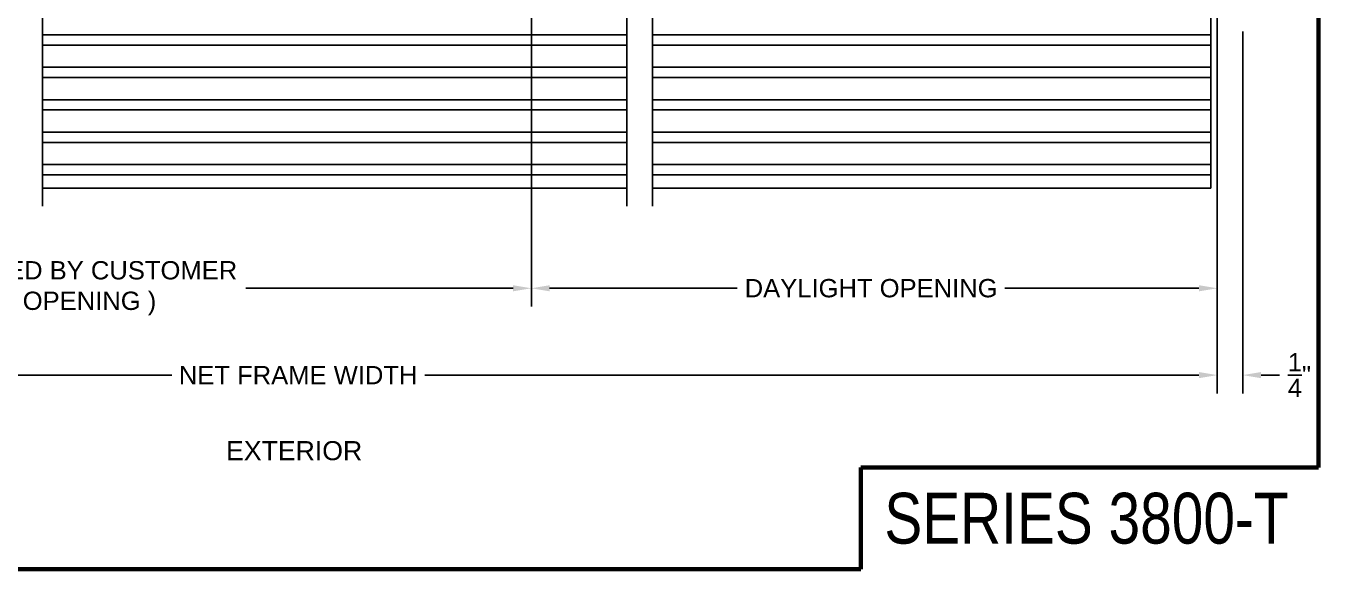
# Model space of a CAD drawing. Extents: x 8.9 to 30.5, y 29.9 to 45.9.
# Drawn here: x 17.77 to 30.53, y 29.85 to 35.19 of the extents above; entities that cross this region are included whole.
import ezdxf
from ezdxf.enums import TextEntityAlignment as Align

# ---------------------------------------------------------------- set-up
doc = ezdxf.new("R2010")
doc.units = 0
doc.header["$MEASUREMENT"] = 0
doc.layers.get('0').update_dxf_attribs({"linetype": 'CONTINUOUS'})
doc.layers.get('DEFPOINTS').update_dxf_attribs({"linetype": 'CONTINUOUS'})
for name, color, linetype in [('MISC', 9, 'CONTINUOUS'), ('SILL-PAN', 7, 'CONTINUOUS'), ('TEXT', 7, 'CONTINUOUS')]:
    doc.layers.add(name, color=color, linetype=linetype)
doc.styles.get("Standard").update_dxf_attribs({"font": 'arial.ttf'})
doc.dimstyles.new('FULL SCALE', dxfattribs={"dimtxt": 0.18, "dimasz": 0.18, "dimexe": 0.18, "dimexo": 0.0625, "dimgap": 0.09, "dimtad": 0, "dimdec": 4, "dimzin": 0, "dimdsep": 46, "dimlunit": 4, "dimtxsty": 'Standard', "dimcen": 0.09, "dimadec": 0, "dimazin": 0, "dimtfac": 1, "dimtdec": 4, "dimtofl": 0, "dimtmove": 0, "dimatfit": 3, "dimfxl": 0, "dimtolj": 1, "dimtzin": 0, "dimarcsym": 0})

# ---------------------------------------------------------------- blocks, each defined once
blk = doc.blocks.new('CONCEPT LTB')
at = {"lineweight": 60}
for p, q in [((10.5, 8), (10.5, 0.5)), ((10.5, 0.5), (8.25, 0.5)), ((8.25, 0.5), (8.25, 0)), ((8.25, 0), (0, 0))]:
    blk.add_line(p, q, dxfattribs=at)
for tag, height, p in [('PRODUCT', 0.25, (5.4954, 7.8125)), ('TYPE1', 0.125, (5.4954, 7.5625)), ('FILEPATH', 0.0938, (5.4954, 7.375)), ('PRODUCT', 0.25, (9.375, 0.25))]:
    blk.add_attdef(tag, text='', height=height).set_placement(p, align=Align.MIDDLE_CENTER)
for tag, p in [('DWG_NO.', (9.0394, 7.7687)), ('DATE', (8.8002, 7.3937)), ('SCALE', (0.5859, 7.0625))]:
    blk.add_attdef(tag, p, '', height=0.0938)
blk = doc.blocks.new('*D71')
at = {"color": 0, "lineweight": -2}
for p, q in [((22.738, 37.667), (22.738, 32.435)), ((29.482, 35.446), (29.482, 32.435)), ((22.918, 32.615), (24.763, 32.615)), ((29.302, 32.615), (27.395, 32.615))]:
    blk.add_line(p, q, dxfattribs=at)
at = {"color": 0}
for points in [[(22.918, 32.645), (22.918, 32.585), (22.738, 32.615)], [(29.302, 32.645), (29.302, 32.585), (29.482, 32.615)]]:
    blk.add_solid(points, dxfattribs=at)
at = {"layer": 'DEFPOINTS', "color": 0}
for p in [(22.738, 37.73), (29.482, 35.508), (29.482, 32.615)]:
    blk.add_point(p, dxfattribs=at)
at = {"color": 0, "insert": (26.079, 32.615), "char_height": 0.18, "attachment_point": 5}
blk.add_mtext('\\A1;DAYLIGHT OPENING', dxfattribs=at)
blk = doc.blocks.new('*D72')
at = {"color": 0, "lineweight": -2}
for p, q in [((29.482, 35.446), (29.482, 31.581)), ((29.733, 35.139), (29.733, 31.581)), ((29.302, 31.761), (29.122, 31.761)), ((29.913, 31.761), (30.093, 31.761))]:
    blk.add_line(p, q, dxfattribs=at)
at = {"color": 0}
for points in [[(29.302, 31.791), (29.302, 31.731), (29.482, 31.761)], [(29.913, 31.791), (29.913, 31.731), (29.733, 31.761)]]:
    blk.add_solid(points, dxfattribs=at)
at = {"layer": 'DEFPOINTS', "color": 0}
for p in [(29.482, 35.508), (29.733, 35.202), (29.733, 31.761)]:
    blk.add_point(p, dxfattribs=at)
at = {"color": 0, "insert": (30.29, 31.761), "char_height": 0.18, "attachment_point": 5}
blk.add_mtext('\\A1;{\\H1.000000x;\\S1/4;}"', dxfattribs=at)
blk = doc.blocks.new('*D73')
at = {"color": 0, "lineweight": -2}
for p, q in [((11.408, 35.446), (11.408, 31.581)), ((29.482, 35.446), (29.482, 31.581)), ((11.588, 31.761), (19.202, 31.761)), ((29.302, 31.761), (21.689, 31.761))]:
    blk.add_line(p, q, dxfattribs=at)
at = {"color": 0}
for points in [[(11.588, 31.791), (11.588, 31.731), (11.408, 31.761)], [(29.302, 31.791), (29.302, 31.731), (29.482, 31.761)]]:
    blk.add_solid(points, dxfattribs=at)
at = {"layer": 'DEFPOINTS', "color": 0}
for p in [(11.408, 35.508), (29.482, 35.508), (11.408, 31.761)]:
    blk.add_point(p, dxfattribs=at)
at = {"color": 0, "insert": (20.445, 31.761), "char_height": 0.18, "attachment_point": 5}
blk.add_mtext('\\A1;NET FRAME WIDTH', dxfattribs=at)
blk = doc.blocks.new('*D74')
at = {"color": 0, "lineweight": -2}
for p, q in [((22.738, 37.667), (22.738, 32.435)), ((11.408, 35.446), (11.408, 32.435)), ((11.588, 32.615), (14.217, 32.615)), ((22.558, 32.615), (19.929, 32.615))]:
    blk.add_line(p, q, dxfattribs=at)
at = {"color": 0}
for points in [[(11.588, 32.645), (11.588, 32.585), (11.408, 32.615)], [(22.558, 32.645), (22.558, 32.585), (22.738, 32.615)]]:
    blk.add_solid(points, dxfattribs=at)
at = {"layer": 'DEFPOINTS', "color": 0}
for p in [(22.738, 37.73), (11.408, 35.508), (11.408, 32.615)]:
    blk.add_point(p, dxfattribs=at)
at = {"color": 0, "insert": (17.073, 32.615), "char_height": 0.18, "attachment_point": 5}
blk.add_mtext('\\A1;OPEN POCKET (DETERMINED BY CUSTOMER\\PSUPPLIED DAYLIGHT OPENING )', dxfattribs=at)

msp = doc.modelspace()

# ---------------------------------------------------------------- linework, layer by layer
for p, q in [((29.42023, 35.50838), (29.42023, 33.60038)), ((17.93072, 35.33207), (17.93072, 33.42407)), ((23.67804, 35.33207), (23.67804, 33.42407)), ((23.92804, 35.33207), (23.92804, 33.42407))]:
    msp.add_line(p, q)
at = {"layer": 'MISC'}
for p, q in [((23.67804, 35.10671), (17.93072, 35.10671)), ((29.42023, 35.10671), (23.92804, 35.10671)), ((23.67804, 35.00601), (17.93072, 35.00601)), ((29.42023, 35.00601), (23.92804, 35.00601)), ((23.67804, 34.78813), (17.93072, 34.78813)), ((29.42023, 34.78813), (23.92804, 34.78813)), ((23.67804, 34.687), (17.93072, 34.687)), ((29.42023, 34.687), (23.92804, 34.687)), ((23.67804, 34.46912), (17.93072, 34.46912)), ((29.42023, 34.46912), (23.92804, 34.46912)), ((23.67804, 34.36843), (17.93072, 34.36843)), ((29.42023, 34.36843), (23.92804, 34.36843)), ((23.67804, 34.15055), (17.93072, 34.15055)), ((29.42023, 34.15055), (23.92804, 34.15055)), ((23.67804, 34.04985), (17.93072, 34.04985)), ((29.42023, 34.04985), (23.92804, 34.04985)), ((23.67804, 33.83198), (17.93072, 33.83198)), ((29.42023, 33.83198), (23.92804, 33.83198)), ((23.67804, 33.73128), (17.93072, 33.73128)), ((29.42023, 33.73128), (23.92804, 33.73128))]:
    msp.add_line(p, q, dxfattribs=at)
at = {"layer": 'SILL-PAN'}
for p, q in [((17.93072, 33.60038), (23.67804, 33.60038)), ((23.92804, 33.60038), (29.42023, 33.60038))]:
    msp.add_line(p, q, dxfattribs=at)

# ---------------------------------------------------------------- block references
ref = msp.add_blockref('CONCEPT LTB', (9.47769, 29.85399), dxfattribs=dict(xscale=2, yscale=2, zscale=2))
ref.add_attrib('PRODUCT', '   SERIES 3800-T', (25.74304, 30.10399), dxfattribs={"height": 0.5, "width": 0.8})

# ---------------------------------------------------------------- texts
at = {"layer": 'TEXT', "insert": (20.40544, 31.01688), "char_height": 0.1875, "width": 7.2960164, "attachment_point": 5}
msp.add_mtext('{\\fArial|b0|i0|c0|p34;EXTERIOR}', dxfattribs=at)

# ---------------------------------------------------------------- dimensions: what is measured, and where the dimension line sits
for base, p1, text, picture, middle in [((11.40831, 32.61533), (22.73765, 37.7297), 'OPEN POCKET (DETERMINED BY CUSTOMER\\PSUPPLIED DAYLIGHT OPENING )', '*D74', (17.07298, 32.61533)), ((11.40831, 31.76058), (29.48245, 35.50837), 'NET FRAME WIDTH', '*D73', (20.44538, 31.76058))]:
    dim = msp.add_linear_dim(base=base, p1=p1, p2=(11.40831, 35.50838), text=text, dimstyle='FULL SCALE')
    dim.commit()
    dim.dimension.update_dxf_attribs({"geometry": picture, "text_midpoint": middle})
dim = msp.add_linear_dim(base=(29.48245, 32.61533), p1=(22.73765, 37.7297), p2=(29.48245, 35.50837), text='DAYLIGHT OPENING', dimstyle='FULL SCALE')
dim.commit()
dim.dimension.update_dxf_attribs({"geometry": '*D71', "text_midpoint": (26.07894, 32.61533), "dimtype": 160})
dim = msp.add_linear_dim(base=(29.73256, 31.76058), p1=(29.48245, 35.50837), p2=(29.73256, 35.20198), dimstyle='FULL SCALE')
dim.commit()
dim.dimension.update_dxf_attribs({"geometry": '*D72', "text_midpoint": (30.28957, 31.76058)})

doc.saveas('drawing.dxf')
